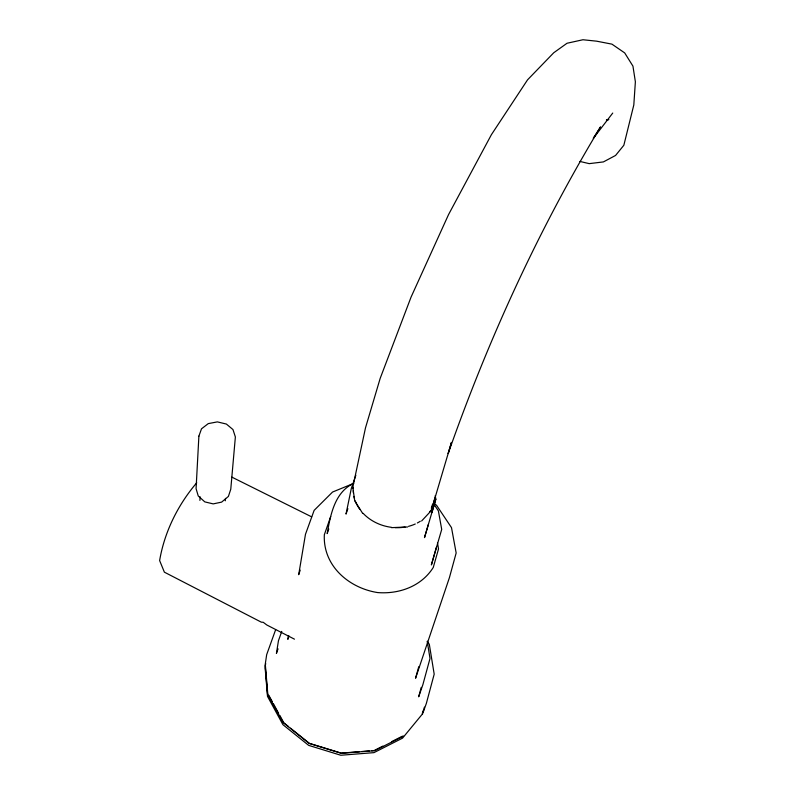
<?xml version="1.0" encoding="UTF-8"?>
<svg xmlns="http://www.w3.org/2000/svg" width="795" height="795" viewBox="0 0 795 795"><rect width="100%" height="100%" fill="white"/><g stroke="black" fill="none" stroke-linecap="round" stroke-linejoin="round"><path stroke-width="1.19" d="M199.913 500.413L200.121 496.805M225.313 500.79L225.522 498.395M288.406 635.95L287.83 639.359L289.012 635.98M353.119 488.647L353.387 487.335M422.99 710.969L422.066 714.427L402.548 738.128L373.958 752.636L340.816 755.25L308.669 745.372L282.941 724.692L267.766 696.847L266.146 677.449M422.552 714.089L424.411 707.133M421.251 687.377L418.677 696.808L422.89 684.634L430.006 658.469L427.243 641.416M418.766 666.687L415.566 678.234L449.433 577.597L456.161 552.992L451.5 527.642L436.525 505.242L434.537 503.811M436.435 547.198L431.377 564.937L441.712 529.42L438.393 510.907L433.583 503.702M451.441 442.467L448.181 453.538C488.031 340.071 538.324 229.894 600.533 126.902L593.328 138.161M428.366 524.442L424.49 537.629L435.829 499.18L435.213 495.692M431.914 512.527L435.829 499.18M431.317 508.243L432.341 504.765M421.628 520.973L431.208 510.708L435.004 497.819M431.208 510.708L451.411 442.537M300.202 570.144L298.691 574.686L305.479 534.29L314.134 510.37L332.558 492.035L352.056 484.056M347.872 508.681L346.014 514.087L351.32 488.418L355.842 475.301M330.71 516.551L324.34 534.717C322.79 565.702 348.796 588.071 377.655 592.573C399.219 594.282 421.38 586.312 433.255 567.481L438.532 548.908L437.479 542.896M328.792 528.973L327.172 533.604C330.541 514.763 334.596 492.254 353.725 483.271M278.051 648.849L276.422 653.44L278.459 640.671L281.758 631.409M265.778 663.726L264.974 665.971L267.508 696.42M423.188 712.231L426.368 703.356L434.189 674.17L429.33 644.377L427.372 641.257M275.627 629.739L266.673 654.653L265.282 664.024L267.826 694.502L283.109 722.516L309.026 743.325M593.418 138.211L612.746 113.049M196.753 482.774C177.971 504.716 164.446 531.974 159.626 560.555L164.376 572.171L261.346 622.177L263.234 622.296L266.842 625.009L294.458 639.16M382.822 746.117L374.097 750.54L371.663 750.728M391.538 741.705L402.439 736.18M374.773 750.649L403.552 736.061M606.446 120.164L608.831 119.508L606.446 119.985M359.499 751.692L341.244 753.123L309.374 743.335L290.463 728.15M361.934 751.504L369.238 750.927M374.336 750.689L341.284 753.292L309.205 743.434M391.458 527.651L407.656 526.966M579.903 161.435L589.214 163.641L603.395 161.922L615.569 155.452L623.846 145.256L633.814 104.97L635.374 81.786L632.939 66.124L624.691 52.907L611.931 44.142L596.628 41.171L582.954 39.75L567.034 43.248L553.747 52.748L527.542 79.848L491.399 134.683L448.569 214.541L411.045 297.141L380.179 378.38L365.501 427.819L352.811 487.176L354.709 500.86L362.699 513.441M231.872 477.129L311.66 516.859M288.575 726.64L283.855 722.844L279.8 715.411M268.79 695.257L272.268 701.617M273.42 703.744L278.638 713.294M265.341 667.75L265.947 675.025M430.671 510.44A40.992 34.105 14.2 0 1 429.479 512.348M420.287 521.252A40.992 34.105 14.2 0 1 417.355 522.971M415.268 523.994A40.992 34.105 14.2 0 1 408.56 526.33M405.072 527.065A40.992 34.105 14.2 0 1 395.155 527.642M391.448 527.323A40.992 34.105 14.2 0 1 363.116 513.322M359.897 509.456A40.992 34.105 14.2 0 1 355.246 500.89M354.51 498.684A40.992 34.105 14.2 0 1 353.934 496.418M353.397 492.97A40.992 34.105 14.2 0 1 353.268 490.674M433.762 502.519A40.992 33.897 14.5 0 1 432.728 506.037M198.889 436.127L196.077 488.657L198.243 495.961L204.792 501.874L213.189 503.891L221.616 502.122L228.404 496.428L230.769 489.223L235.37 436.962L232.965 429.558L226.376 424.053L217.363 421.887L208.27 423.616L201.503 428.813L198.889 436.127"/></g></svg>
